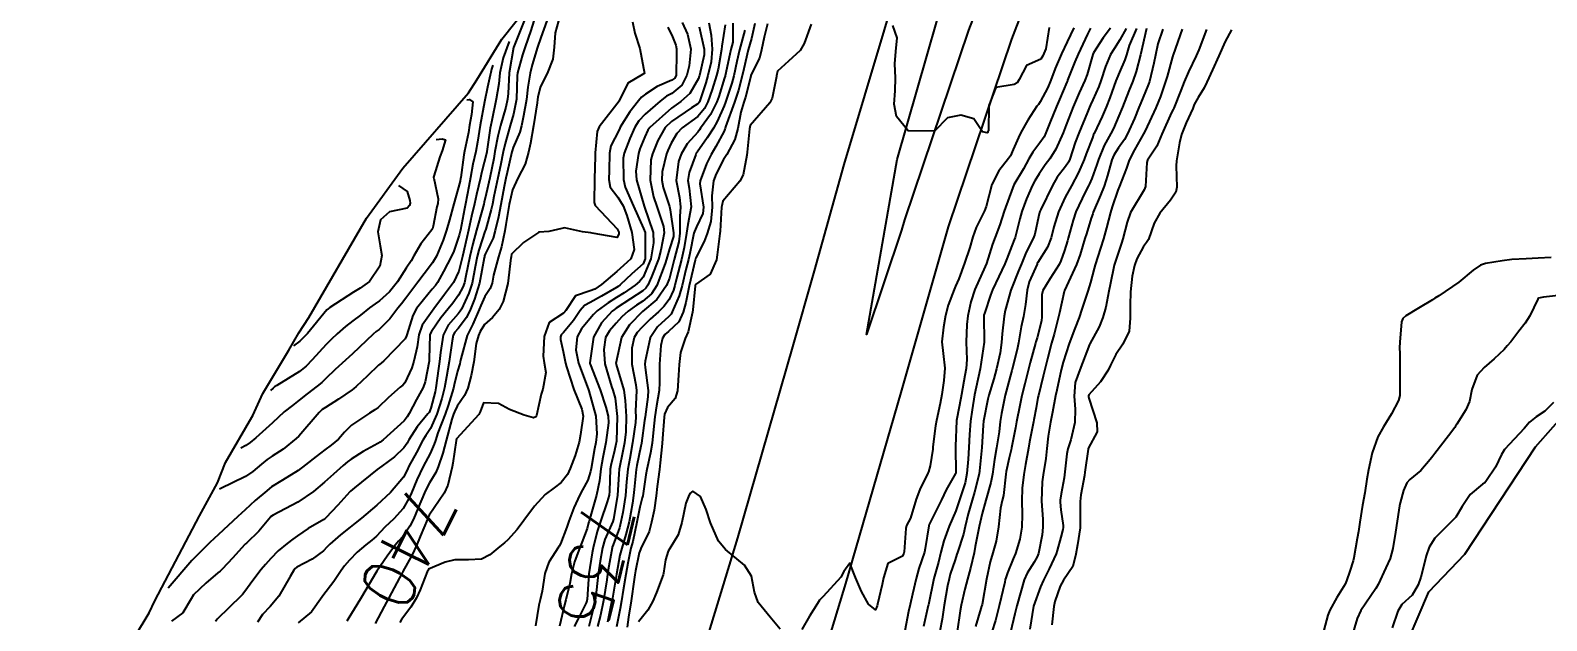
# Model space of a CAD drawing. Header units: metres. Extents: x 318500 to 325275, y 7408834 to 7428799.
# Drawn here: x 320829.1 to 320944.4, y 7415258.6 to 7415303.4 of the extents above; entities that cross this region are included whole.
import ezdxf
from ezdxf.enums import TextEntityAlignment as Align

# ---------------------------------------------------------------- set-up
doc = ezdxf.new("R2010")
doc.units = ezdxf.units.M
doc.header["$MEASUREMENT"] = 0
for name, color, linetype in [('Area', 45, 'Continuous'), ('Cotas', 45, 'Continuous'), ('Curvas de Nivel 1m', 11, 'Continuous'), ('Curvas de Nivel 5m', 15, 'Continuous'), ('Hidrografia', 140, 'Continuous'), ('Vias Primárias', 230, 'Continuous')]:
    doc.layers.add(name, color=color, linetype=linetype)
doc.styles.add('Style-STANDARD', font='STANDARD.shx')

msp = doc.modelspace()

# ---------------------------------------------------------------- linework, layer by layer
at = {"layer": 'Area'}
msp.add_lwpolyline([(320828.12, 7415240.77), (320830.18, 7415244.9), (320834.91, 7415253.75), (320836.21, 7415256.2), (320837.03, 7415257.3), (320838.14, 7415259.16), (320838.57, 7415260.07), (320841.97, 7415266.53), (320843.33, 7415269.03), (320843.94, 7415270.57), (320845.95, 7415274.03), (320846.03, 7415274.16), (320846.79, 7415275.83), (320848.77, 7415279.11), (320849.53, 7415280.44), (320850.27, 7415281.6), (320854.66, 7415289.16), (320857.41, 7415292.94), (320862.41, 7415298.68), (320863.05, 7415299.66), (320864.94, 7415302.75), (320869.59, 7415308.6)], dxfattribs=at)
at = {"layer": 'Curvas de Nivel 1m', "flags": 128}
for points, elevation in [([(320867.96, 7415306.04), (320867.16, 7415303.41), (320866.72, 7415302.18), (320866.52, 7415301.57), (320866.13, 7415300.19), (320866.1, 7415299.96), (320866.06, 7415298.19), (320865.84, 7415297.05), (320865.57, 7415296.19), (320865.19, 7415294.82), (320865.05, 7415294.2), (320864.84, 7415293.15), (320864.64, 7415292.21), (320864.34, 7415290.8), (320864.23, 7415290.21), (320864.14, 7415289.82), (320863.72, 7415288.32), (320863.7, 7415288.24), (320863.69, 7415288.22), (320863.2, 7415286.73), (320863.07, 7415286.23), (320862.92, 7415285.46), (320862.68, 7415284.22), (320862.43, 7415283.46), (320861.88, 7415282.24), (320861.79, 7415282.08), (320861.63, 7415281.88), (320860.86, 7415281.02), (320860.48, 7415280.26), (320860.29, 7415278.95), (320860.21, 7415278.26), (320860.12, 7415277.72), (320859.94, 7415276.26), (320859.88, 7415275.94), (320859.54, 7415274.71), (320859.42, 7415274.39), (320859.33, 7415274.27), (320858.51, 7415273.29), (320857.88, 7415272.29), (320857.75, 7415272.05), (320857.5, 7415271.68), (320856.78, 7415271.02), (320855.82, 7415270.31), (320855.48, 7415270.05), (320853.76, 7415268.65), (320853.45, 7415268.4), (320853.42, 7415268.38), (320853.4, 7415268.35), (320852.47, 7415267.33), (320851.58, 7415266.37), (320851.5, 7415266.3), (320851.43, 7415266.25), (320850.24, 7415265.57), (320849.41, 7415265), (320849.07, 7415264.74), (320848.64, 7415264.41), (320847.96, 7415263.86), (320847.38, 7415263.27), (320846.98, 7415262.83), (320846.65, 7415262.44), (320846.1, 7415261.7), (320845.34, 7415260.66), (320845.24, 7415260.55), (320845.13, 7415260.45), (320843.32, 7415258.67), (320843.19, 7415258.48)], 744), ([(320868.37, 7415304.16), (320867.92, 7415302.89), (320867.65, 7415302.16), (320867.25, 7415300.81), (320867.09, 7415300.17), (320866.93, 7415299.11), (320866.83, 7415298.18), (320866.58, 7415296.92), (320866.44, 7415296.18), (320866.32, 7415295.68), (320865.81, 7415294.52), (320865.72, 7415294.28), (320865.7, 7415294.19), (320865.35, 7415292.62), (320865.26, 7415292.2), (320865.13, 7415291.56), (320864.87, 7415290.2), (320864.68, 7415289.26), (320864.45, 7415288.21), (320864.28, 7415287.64), (320863.69, 7415286.42), (320863.64, 7415286.28), (320863.62, 7415286.22), (320863.61, 7415286.14), (320863.25, 7415284.22), (320862.88, 7415283), (320862.57, 7415282.23), (320862.26, 7415281.61), (320861.62, 7415280.77), (320861.37, 7415280.49), (320861.25, 7415280.25), (320861.17, 7415279.82), (320860.95, 7415278.25), (320860.74, 7415277.09), (320860.58, 7415276.25), (320860.38, 7415275.43), (320860.01, 7415274.26), (320859.52, 7415273.15), (320859.17, 7415272.62), (320858.95, 7415272.28), (320858.45, 7415271.33), (320857.89, 7415270.29), (320857.76, 7415270), (320857.47, 7415269.46), (320856.48, 7415268.3), (320855.44, 7415267.34), (320854.27, 7415266.34), (320853.81, 7415265.96), (320853.42, 7415265.67), (320852.68, 7415265.09), (320851.87, 7415264.37), (320851.64, 7415264.13), (320851.39, 7415263.87), (320850.53, 7415263.24), (320849.37, 7415262.61), (320849.25, 7415262.53), (320849.14, 7415262.4), (320848.87, 7415261.91), (320848.01, 7415260.42), (320847.33, 7415259.63), (320846.75, 7415259.01), (320846.37, 7415258.44)], 743), ([(320869.25, 7415304.15), (320869.01, 7415303.24), (320868.93, 7415302.15), (320868.82, 7415301.23), (320868.39, 7415300.15), (320868.22, 7415299.81), (320867.86, 7415299.08), (320867.68, 7415298.34), (320867.65, 7415298.16), (320867.62, 7415297.93), (320867.36, 7415296.17), (320867.13, 7415294.85), (320866.98, 7415294.17), (320866.71, 7415293.25), (320866.16, 7415292.18), (320865.76, 7415291.31), (320865.51, 7415290.19), (320865.24, 7415288.68), (320865.17, 7415288.2), (320864.92, 7415286.98), (320864.69, 7415286.21), (320864.3, 7415284.83), (320864.2, 7415284.2), (320864.06, 7415283.81), (320863.65, 7415283.19), (320863.34, 7415282.52), (320863.23, 7415282.22), (320862.74, 7415281.1), (320862.32, 7415280.23), (320861.82, 7415278.46), (320861.78, 7415278.24), (320861.75, 7415278.08), (320861.58, 7415277.52), (320861.32, 7415276.48), (320861.26, 7415276.24), (320860.87, 7415274.92), (320860.63, 7415274.25), (320860.08, 7415272.83), (320859.9, 7415272.26), (320859.81, 7415271.96), (320859.49, 7415271.27), (320859.14, 7415270.61), (320858.97, 7415270.28), (320858.48, 7415269.26), (320858.07, 7415268.28), (320857.88, 7415267.85), (320857.44, 7415267.07), (320856.75, 7415266.3), (320856.06, 7415265.67), (320855.41, 7415264.99), (320855.06, 7415264.67), (320854.61, 7415264.33), (320853.96, 7415263.77), (320853.38, 7415263.16), (320853, 7415262.72), (320852.73, 7415262.36), (320852.19, 7415261.53), (320851.35, 7415260.45), (320851.3, 7415260.37), (320850.49, 7415259.22), (320849.48, 7415258.4)], 742), ([(320874.87, 7415304.07), (320875.06, 7415303.21), (320875.44, 7415302.06), (320875.8, 7415300.14), (320875.63, 7415300.06), (320874.53, 7415299.41), (320873.87, 7415298.08), (320873.87, 7415298.06), (320873.85, 7415298.05), (320872.34, 7415296.1), (320872.19, 7415295.73), (320872.05, 7415294.11), (320872.04, 7415293.86), (320871.98, 7415292.11), (320871.97, 7415290.33), (320872.04, 7415290.11), (320873.72, 7415288.34), (320873.84, 7415288.08), (320873.84, 7415287.95), (320873.71, 7415287.67), (320871.81, 7415288.02), (320871.72, 7415288.04), (320871.07, 7415288.12), (320869.72, 7415288.41), (320869.5, 7415288.37), (320868.51, 7415288.15), (320867.79, 7415288.09), (320867.72, 7415288.06), (320866.6, 7415287.29), (320865.69, 7415286.41), (320865.66, 7415286.22), (320865.65, 7415286.19), (320865.64, 7415286.14), (320865.39, 7415284.19), (320865.04, 7415282.81), (320864.74, 7415282.2), (320864.24, 7415281.6), (320863.62, 7415281.06), (320863.3, 7415280.53), (320863.17, 7415280.22), (320863, 7415279.62), (320862.81, 7415278.22), (320862.62, 7415277.18), (320862.37, 7415276.23), (320862.12, 7415275.66), (320861.54, 7415274.86), (320861.34, 7415274.43), (320861.28, 7415274.24), (320861.15, 7415273.87), (320860.72, 7415272.25), (320860.47, 7415271.28), (320860.11, 7415270.26), (320859.92, 7415269.82), (320859.46, 7415269.04), (320859.19, 7415268.54), (320859.07, 7415268.27), (320858.59, 7415267.12), (320858.23, 7415266.28), (320857.96, 7415265.74), (320857.41, 7415264.94), (320857.1, 7415264.6), (320856.84, 7415264.3), (320856.24, 7415263.45), (320855.45, 7415262.32), (320855.37, 7415262.2), (320854.27, 7415260.34), (320853.92, 7415259.76), (320853.33, 7415258.77), (320853.17, 7415258.51)], 741), ([(320878.65, 7415304.02), (320879.05, 7415303.14), (320879.32, 7415302.01), (320879.17, 7415300.73), (320879.01, 7415300.01), (320878.63, 7415299.25), (320877.86, 7415298.64), (320877.47, 7415298.42), (320876.97, 7415298.04), (320875.84, 7415297.05), (320875.35, 7415296.55), (320875.06, 7415296.07), (320874.68, 7415295.21), (320874.24, 7415294.08), (320874.17, 7415293.7), (320874.19, 7415292.08), (320874.33, 7415291.5), (320874.95, 7415290.07), (320875.72, 7415288.36), (320875.83, 7415288.06), (320875.84, 7415287.93), (320875.84, 7415286.06), (320875.69, 7415285.67), (320874.83, 7415284.92), (320873.94, 7415284.08), (320873.79, 7415283.96), (320873.67, 7415283.88), (320872.53, 7415283.22), (320871.65, 7415282.74), (320871.24, 7415282.52), (320870.9, 7415282.12), (320870.38, 7415281.38), (320869.62, 7415280.47), (320869.45, 7415280.29), (320869.4, 7415280.13), (320869.41, 7415279.93), (320869.6, 7415279.02), (320869.79, 7415278.13), (320869.85, 7415277.86), (320870.43, 7415276.12), (320871.02, 7415274.63), (320871.13, 7415274.11), (320870.92, 7415272.71), (320870.83, 7415272.12), (320870.51, 7415271.11), (320870.15, 7415270.12), (320869.94, 7415269.66), (320869.46, 7415269.05), (320868.93, 7415268.66), (320868.25, 7415268.15), (320867.44, 7415267.25), (320866.62, 7415266.17), (320866.11, 7415265.49), (320865.41, 7415264.69), (320865.14, 7415264.46), (320864.79, 7415264.2), (320864.03, 7415263.57), (320863.39, 7415263.24), (320862.42, 7415263.19), (320861.38, 7415263.18), (320860.64, 7415262.99), (320859.37, 7415262.48), (320859.31, 7415262.33), (320859.28, 7415262.27), (320858.75, 7415260.89), (320858.45, 7415260.28), (320858.03, 7415259.59), (320857.33, 7415258.64), (320857.19, 7415258.42)], 739), ([(320880.67, 7415303.99), (320880.85, 7415303.06), (320880.92, 7415301.99), (320880.85, 7415301.04), (320880.6, 7415299.99), (320880.44, 7415299.43), (320879.96, 7415298), (320879.92, 7415297.93), (320879.85, 7415297.85), (320879.37, 7415297.53), (320877.83, 7415296.5), (320877.37, 7415296.04), (320876.8, 7415295.06), (320876.39, 7415294.05), (320876.27, 7415293.58), (320876.22, 7415292.05), (320876.48, 7415290.77), (320876.72, 7415290.05), (320877.24, 7415288.53), (320877.28, 7415288.04), (320877.03, 7415286.71), (320876.85, 7415286.04), (320876.32, 7415284.7), (320876.04, 7415284.05), (320875.9, 7415283.83), (320875.66, 7415283.63), (320874.72, 7415283.01), (320873.64, 7415282.31), (320873.51, 7415282.22), (320873.34, 7415282.08), (320872.52, 7415281.2), (320871.9, 7415280.11), (320871.63, 7415278.15), (320871.64, 7415278.11), (320871.66, 7415278.04), (320872.41, 7415276.1), (320872.85, 7415274.78), (320873.02, 7415274.09), (320873.04, 7415273.6), (320872.84, 7415272.09), (320872.62, 7415270.97), (320872.48, 7415270.09), (320872.37, 7415269.19), (320872.13, 7415268.1), (320871.64, 7415266.32), (320871.57, 7415266.11), (320871.54, 7415266), (320871.42, 7415265.57), (320871.02, 7415264.5), (320870.87, 7415264.12), (320870.48, 7415263.02), (320870.25, 7415262.12), (320870.12, 7415261.37), (320869.82, 7415260.13), (320869.72, 7415259.75), (320869.33, 7415258.13)], 737), ([(320879.93, 7415303.69), (320880.33, 7415302), (320880.32, 7415301.58), (320879.96, 7415300), (320879.94, 7415299.94), (320879.88, 7415299.77), (320879.23, 7415298.64), (320878.55, 7415298.02), (320877.84, 7415297.51), (320876.2, 7415296.05), (320876.04, 7415295.84), (320875.82, 7415295.33), (320875.44, 7415294.43), (320875.32, 7415294.06), (320875.13, 7415292.72), (320875.18, 7415292.07), (320875.75, 7415290.06), (320876.44, 7415288.05), (320876.48, 7415287.28), (320876.26, 7415286.05), (320875.68, 7415284.66), (320875.41, 7415284.33), (320875.08, 7415284.07), (320874.25, 7415283.48), (320873.66, 7415283.11), (320873.03, 7415282.71), (320872.19, 7415282.1), (320871.91, 7415281.83), (320871.63, 7415281.51), (320871, 7415280.74), (320870.66, 7415280.12), (320870.57, 7415279.15), (320870.78, 7415278.12), (320871.5, 7415276.17), (320871.53, 7415276.11), (320871.56, 7415276.03), (320872.1, 7415274.1), (320872.17, 7415272.76), (320872.09, 7415272.1), (320872, 7415271.61), (320871.73, 7415270.11), (320871.69, 7415269.9), (320871.47, 7415269.24), (320871.08, 7415268.49), (320870.88, 7415268.12), (320870.43, 7415267.13), (320870.05, 7415266.12), (320869.89, 7415265.66), (320869.4, 7415264.4), (320869.31, 7415264.22), (320869.24, 7415264.13), (320868.52, 7415263), (320868.21, 7415262.15), (320868.01, 7415260.8), (320867.85, 7415260.15), (320867.76, 7415259.74), (320867.5, 7415258.16)], 738), ([(320881.93, 7415303.84), (320881.67, 7415302.23), (320881.64, 7415301.98), (320881.38, 7415300.49), (320881.26, 7415299.99), (320880.93, 7415298.92), (320880.61, 7415297.99), (320880.36, 7415297.48), (320879.84, 7415296.89), (320878.66, 7415296.02), (320878.25, 7415295.6), (320877.81, 7415294.84), (320877.55, 7415294.29), (320877.46, 7415294.04), (320877.14, 7415292.68), (320877.1, 7415292.04), (320877.21, 7415291.49), (320877.69, 7415290.03), (320877.75, 7415289.79), (320878, 7415288.03), (320877.98, 7415287.76), (320877.7, 7415286.81), (320877.52, 7415286.2), (320877.47, 7415286.03), (320877.36, 7415285.71), (320876.73, 7415284.04), (320876.31, 7415283.4), (320875.65, 7415282.85), (320875.18, 7415282.53), (320874.54, 7415282.07), (320874.07, 7415281.64), (320873.63, 7415281.16), (320873.12, 7415280.59), (320872.83, 7415280.09), (320872.69, 7415279.18), (320872.78, 7415278.09), (320873.29, 7415276.36), (320873.39, 7415276.08), (320873.55, 7415275.46), (320873.71, 7415274.08), (320873.65, 7415272.21), (320873.63, 7415272.08), (320873.61, 7415271.98), (320873.5, 7415271.49), (320873.23, 7415270.34), (320873.19, 7415270.08), (320873.14, 7415268.4), (320873.09, 7415268.09), (320872.95, 7415267.59), (320872.44, 7415266.09), (320872.18, 7415265.34), (320871.88, 7415264.1), (320871.8, 7415263.7), (320871.56, 7415262.11), (320871.42, 7415260.17), (320871.41, 7415260.11), (320871.4, 7415260.06), (320871.35, 7415259.91), (320870.74, 7415258.7), (320870.45, 7415258.12)], 736), ([(320883.41, 7415303.44), (320883.02, 7415301.96), (320882.8, 7415301.06), (320882.57, 7415299.97), (320882.42, 7415299.42), (320881.95, 7415297.98), (320881.85, 7415297.7), (320881.32, 7415296.5), (320881.04, 7415295.99), (320880.56, 7415295.25), (320879.8, 7415294.18), (320879.72, 7415294.08), (320879.68, 7415294), (320879.17, 7415292.62), (320879.08, 7415292.01), (320879.19, 7415291.43), (320879.34, 7415290.01), (320879.07, 7415288.67), (320878.97, 7415288.01), (320878.81, 7415286.91), (320878.59, 7415286.02), (320878.21, 7415284.56), (320878.1, 7415284.02), (320878, 7415283.69), (320877.65, 7415282.98), (320877.25, 7415282.43), (320876.85, 7415282.04), (320876.21, 7415281.47), (320875.62, 7415280.86), (320875.23, 7415280.45), (320874.99, 7415280.07), (320874.82, 7415279.28), (320874.83, 7415278.06), (320875.13, 7415276.49), (320875.18, 7415276.06), (320875.11, 7415274.48), (320875.12, 7415274.06), (320875.1, 7415273.63), (320874.88, 7415272.06), (320874.67, 7415270.89), (320874.52, 7415270.06), (320874.42, 7415269.11), (320874.34, 7415268.07), (320874.14, 7415266.77), (320874, 7415266.07), (320873.89, 7415265.61), (320873.4, 7415264.32), (320873.33, 7415264.15), (320873.32, 7415264.08), (320873.03, 7415262.43), (320872.98, 7415262.09), (320872.93, 7415261.65), (320872.67, 7415260.09), (320872.45, 7415258.98), (320872.21, 7415258.1)], 734), ([(320884.18, 7415303.95), (320883.92, 7415302.8), (320883.66, 7415301.95), (320883.33, 7415300.51), (320883.21, 7415299.96), (320882.94, 7415298.89), (320882.63, 7415297.97), (320881.94, 7415296.09), (320881.92, 7415295.98), (320881.9, 7415295.91), (320881.83, 7415295.76), (320881.2, 7415294.59), (320880.85, 7415293.99), (320880.49, 7415293.29), (320880.01, 7415292), (320880, 7415291.77), (320880.28, 7415289.99), (320880.23, 7415289.5), (320879.73, 7415288.49), (320879.58, 7415288.15), (320879.54, 7415288), (320879.23, 7415286.47), (320879.12, 7415286.01), (320878.92, 7415285.25), (320878.64, 7415284.02), (320878.43, 7415283.24), (320877.9, 7415282.03), (320877.81, 7415281.86), (320877.63, 7415281.68), (320876.78, 7415280.88), (320876.22, 7415280.05), (320875.83, 7415278.28), (320875.81, 7415278.05), (320875.83, 7415277.8), (320876.06, 7415276.04), (320876.04, 7415275.56), (320875.84, 7415274.05), (320875.8, 7415273.77), (320875.56, 7415272.05), (320875.55, 7415272.01), (320875.51, 7415271.82), (320875.2, 7415270.34), (320875.15, 7415270.05), (320875, 7415268.52), (320874.95, 7415268.06), (320874.87, 7415267.48), (320874.61, 7415266.06), (320874.38, 7415265.1), (320874.06, 7415264.07), (320873.92, 7415263.54), (320873.67, 7415262.08), (320873.35, 7415260.27), (320873.31, 7415260.08), (320872.98, 7415258.43)], 733), ([(320885.13, 7415303.93), (320884.89, 7415302.91), (320884.69, 7415301.94), (320884.53, 7415301.31), (320883.88, 7415300.03), (320883.86, 7415299.97), (320883.86, 7415299.95), (320883.46, 7415298.35), (320883.33, 7415297.96), (320883.1, 7415297.22), (320882.87, 7415295.96), (320882.65, 7415295.13), (320882.04, 7415293.98), (320881.94, 7415293.83), (320881.79, 7415293.6), (320881.23, 7415292.53), (320881.04, 7415291.99), (320880.9, 7415290.85), (320880.93, 7415289.99), (320880.83, 7415288.89), (320880.55, 7415287.99), (320880.32, 7415287.38), (320879.69, 7415286.13), (320879.66, 7415286.03), (320879.65, 7415286), (320879.64, 7415285.95), (320879.18, 7415284.01), (320878.92, 7415282.75), (320878.73, 7415282.01), (320878.39, 7415281.26), (320877.62, 7415280.54), (320877.34, 7415280.31), (320877.15, 7415280.04), (320877.02, 7415279.46), (320876.93, 7415278.04), (320876.94, 7415276.67), (320876.91, 7415276.04), (320876.7, 7415274.88), (320876.57, 7415274.04), (320876.47, 7415273.09), (320876.36, 7415272.04), (320876.24, 7415271.3), (320875.96, 7415270.05), (320875.88, 7415269.64), (320875.65, 7415268.05), (320875.61, 7415267.88), (320875.44, 7415267.18), (320875.21, 7415266.05), (320874.89, 7415264.57), (320874.76, 7415264.06), (320874.51, 7415262.93), (320874.36, 7415262.07), (320874.16, 7415260.87), (320874.04, 7415260.07), (320873.94, 7415259.47), (320873.65, 7415258.08)], 732), ([(320888.45, 7415303.89), (320887.92, 7415302.43), (320887.62, 7415301.9), (320886.73, 7415301.08), (320885.89, 7415300.33), (320885.82, 7415299.98), (320885.81, 7415299.92), (320885.5, 7415298.28), (320885.32, 7415297.93), (320883.83, 7415296.2), (320883.78, 7415295.95), (320883.6, 7415294.16), (320883.57, 7415293.95), (320883.29, 7415292.44), (320883.03, 7415291.96), (320881.75, 7415290.45), (320881.66, 7415290.08), (320881.65, 7415289.98), (320881.53, 7415288.17), (320881.51, 7415287.98), (320881.32, 7415286.36), (320881.26, 7415285.98), (320880.78, 7415284.89), (320879.67, 7415284.12), (320879.63, 7415284), (320879.46, 7415282.19), (320879.44, 7415282), (320879.11, 7415280.52), (320878.89, 7415280.01), (320878.53, 7415278.95), (320878.43, 7415278.02), (320878.37, 7415277.22), (320878.3, 7415276.02), (320878.12, 7415275.45), (320877.54, 7415274.76), (320877.32, 7415274.25), (320877.28, 7415274.03), (320877.16, 7415272.39), (320877.13, 7415272.03), (320876.98, 7415270.54), (320876.92, 7415270.04), (320876.74, 7415268.75), (320876.67, 7415268.04), (320876.51, 7415266.96), (320876.33, 7415266.04), (320876.13, 7415265.34), (320875.52, 7415264.05), (320875.48, 7415263.97), (320875.39, 7415263.71), (320875.1, 7415262.33), (320875.05, 7415262.05), (320874.99, 7415261.68), (320874.77, 7415260.06), (320874.58, 7415258.81), (320874.47, 7415258.06)], 731), ([(320906.54, 7415303.65), (320906.28, 7415302.02), (320906.14, 7415301.66), (320906.07, 7415301.49), (320905.9, 7415301.23), (320904.81, 7415300.75), (320904.26, 7415299.68), (320904.11, 7415299.45), (320903.87, 7415299.32), (320902.49, 7415299.08), (320901.96, 7415297.71), (320901.92, 7415295.8), (320901.88, 7415295.71), (320901.87, 7415295.67), (320901.83, 7415295.63), (320901.47, 7415295.72), (320900.81, 7415296.7), (320899.84, 7415296.98), (320898.81, 7415296.78), (320897.83, 7415295.76), (320895.83, 7415295.79), (320894.93, 7415296.89), (320894.77, 7415297.81), (320894.84, 7415298.83), (320894.86, 7415299.81), (320894.81, 7415300.89), (320894.89, 7415301.81), (320894.99, 7415302.87), (320894.67, 7415303.81)], 731), ([(320909.68, 7415303.6), (320909.45, 7415303.13), (320908.74, 7415301.62), (320908.49, 7415301.03), (320907.94, 7415299.63), (320907.93, 7415299.58), (320907.88, 7415299.48), (320907.32, 7415298.18), (320907.09, 7415297.64), (320906.59, 7415296.4), (320906.3, 7415295.65), (320906.15, 7415295.33), (320905.82, 7415294.88), (320905.29, 7415294.18), (320905, 7415293.67), (320904.58, 7415292.89), (320903.86, 7415291.68), (320903.83, 7415291.62), (320903.77, 7415291.47), (320903.12, 7415289.69), (320902.78, 7415288.65), (320902.43, 7415287.7), (320902.24, 7415287.18), (320901.78, 7415285.71), (320901.69, 7415285.48), (320900.9, 7415283.72), (320900.58, 7415282.8), (320900.37, 7415281.73), (320900.29, 7415281.07), (320900.23, 7415279.73), (320900.28, 7415278.41), (320900.23, 7415277.73), (320900.12, 7415277.19), (320899.87, 7415275.74), (320899.82, 7415275.47), (320899.53, 7415273.9), (320899.51, 7415273.77), (320899.5, 7415273.74), (320899.43, 7415271.82), (320899.43, 7415271.74), (320899.44, 7415269.78), (320899.43, 7415269.74), (320898.71, 7415268.5), (320898.37, 7415267.75), (320897.43, 7415265.87), (320897.39, 7415265.76), (320897.13, 7415264.04), (320897.06, 7415263.77), (320896.64, 7415262.51), (320896.43, 7415261.77), (320896.16, 7415260.58), (320895.97, 7415259.78), (320895.86, 7415259.26), (320895.57, 7415257.79)], 729), ([(320911.2, 7415303.59), (320910.64, 7415302.87), (320909.91, 7415301.71), (320909.86, 7415301.6), (320909.42, 7415300.08), (320909.24, 7415299.61), (320908.81, 7415298.67), (320908.37, 7415297.62), (320907.84, 7415296.24), (320907.6, 7415295.63), (320907.05, 7415294.4), (320906.58, 7415293.65), (320906.24, 7415293.2), (320905.78, 7415292.52), (320905.45, 7415291.99), (320905.28, 7415291.66), (320904.82, 7415290.61), (320904.47, 7415289.67), (320904.31, 7415289.11), (320903.95, 7415287.68), (320903.89, 7415287.5), (320903.71, 7415287.05), (320903.32, 7415286.06), (320903.17, 7415285.69), (320902.71, 7415284.72), (320902.23, 7415283.7), (320902.08, 7415283.29), (320901.64, 7415281.97), (320901.58, 7415281.77), (320901.57, 7415281.71), (320901.6, 7415279.72), (320901.31, 7415277.71), (320900.99, 7415276.3), (320900.87, 7415275.72), (320900.68, 7415274.59), (320900.56, 7415273.72), (320900.49, 7415272.7), (320900.44, 7415271.73), (320900.38, 7415270.84), (320900.29, 7415269.73), (320900.16, 7415269.04), (320899.73, 7415267.74), (320899.44, 7415266.91), (320898.94, 7415265.74), (320898.53, 7415264.63), (320898.32, 7415263.75), (320898.13, 7415263.01), (320897.78, 7415261.75), (320897.36, 7415259.77), (320897.35, 7415259.7), (320896.98, 7415258.11)], 728), ([(320912.39, 7415303.57), (320911.92, 7415302.72), (320911.48, 7415302.02), (320911.21, 7415301.59), (320910.81, 7415300.68), (320910.47, 7415299.59), (320910.31, 7415299.16), (320909.86, 7415298.14), (320909.69, 7415297.77), (320909.61, 7415297.6), (320909.46, 7415297.22), (320908.8, 7415295.62), (320908.53, 7415294.91), (320908.1, 7415293.63), (320908, 7415293.42), (320907.79, 7415293.09), (320907.16, 7415292.26), (320906.79, 7415291.64), (320905.9, 7415289.81), (320905.84, 7415289.66), (320905.81, 7415289.59), (320905.74, 7415289.26), (320905.45, 7415287.93), (320905.36, 7415287.66), (320904.8, 7415286.57), (320904.43, 7415285.67), (320904.22, 7415285.14), (320903.67, 7415283.81), (320903.63, 7415283.68), (320903.21, 7415282.12), (320903.11, 7415281.69), (320902.96, 7415280.35), (320902.92, 7415279.69), (320902.83, 7415278.92), (320902.55, 7415277.7), (320902.34, 7415276.94), (320901.96, 7415275.7), (320901.88, 7415275.38), (320901.56, 7415273.71), (320901.53, 7415273.42), (320901.42, 7415271.71), (320901.24, 7415269.95), (320901.21, 7415269.71), (320900.87, 7415268.31), (320900.69, 7415267.72), (320900.39, 7415266.67), (320900.17, 7415265.72), (320900.02, 7415265.12), (320899.57, 7415263.73), (320899.53, 7415263.6), (320899.39, 7415263.18), (320899.03, 7415262.08), (320898.93, 7415261.74), (320898.82, 7415261.19), (320898.57, 7415259.74), (320898.41, 7415258.67), (320898.22, 7415257.75)], 727), ([(320913.17, 7415303.56), (320912.62, 7415302.27), (320912.41, 7415301.57), (320912.3, 7415301.18), (320911.89, 7415300.24), (320911.68, 7415299.78), (320911.61, 7415299.58), (320911.16, 7415298.29), (320910.87, 7415297.59), (320910.56, 7415296.88), (320909.96, 7415295.6), (320909.92, 7415295.51), (320909.83, 7415295.27), (320909.36, 7415294.05), (320909.2, 7415293.61), (320908.77, 7415292.63), (320908.23, 7415291.62), (320907.76, 7415290.76), (320907.26, 7415289.64), (320906.89, 7415288.48), (320906.69, 7415287.65), (320906.41, 7415286.94), (320905.69, 7415285.79), (320905.64, 7415285.71), (320905.62, 7415285.66), (320905.03, 7415284.31), (320904.86, 7415283.67), (320904.75, 7415282.58), (320904.59, 7415281.67), (320904.41, 7415280.89), (320904.22, 7415279.67), (320904.12, 7415279.16), (320903.74, 7415277.68), (320903.71, 7415277.56), (320903.58, 7415277.11), (320903.27, 7415275.98), (320903.19, 7415275.69), (320902.92, 7415274.31), (320902.83, 7415273.69), (320902.73, 7415272.9), (320902.54, 7415271.69), (320902.38, 7415270.81), (320902.23, 7415269.7), (320902.11, 7415269.06), (320901.72, 7415267.71), (320901.44, 7415266.71), (320901.22, 7415265.71), (320900.93, 7415264.19), (320900.83, 7415263.72), (320900.56, 7415262.54), (320900.34, 7415261.72), (320900.14, 7415260.94), (320899.85, 7415259.72), (320899.77, 7415259.3), (320899.54, 7415257.73)], 726), ([(320915.17, 7415303.53), (320914.79, 7415302.41), (320914.63, 7415301.54), (320914.5, 7415300.94), (320914.16, 7415299.55), (320914.09, 7415299.33), (320913.87, 7415298.79), (320913.5, 7415297.91), (320913.36, 7415297.56), (320913.02, 7415296.74), (320912.49, 7415295.57), (320912.26, 7415295.14), (320911.81, 7415294.51), (320911.45, 7415293.94), (320911.31, 7415293.58), (320910.97, 7415292.4), (320910.71, 7415291.59), (320910.45, 7415290.9), (320909.89, 7415289.6), (320909.85, 7415289.49), (320909.74, 7415289.14), (320909.37, 7415287.96), (320909.26, 7415287.61), (320908.91, 7415286.4), (320908.62, 7415285.62), (320907.7, 7415283.66), (320907.69, 7415283.63), (320907.67, 7415283.57), (320907.32, 7415281.96), (320907.25, 7415281.64), (320906.92, 7415280.34), (320906.73, 7415279.64), (320906.41, 7415278.46), (320906.21, 7415277.65), (320906.09, 7415277.15), (320905.72, 7415275.66), (320905.69, 7415275.52), (320905.55, 7415274.73), (320905.38, 7415273.81), (320905.35, 7415273.66), (320905.04, 7415272.14), (320904.96, 7415271.67), (320904.74, 7415270.42), (320904.62, 7415269.67), (320904.5, 7415268.63), (320904.46, 7415267.67), (320904.49, 7415266.62), (320904.47, 7415265.67), (320904.32, 7415264.76), (320903.98, 7415263.67), (320903.81, 7415263.26), (320903.38, 7415262.18), (320903.24, 7415261.81), (320903.21, 7415261.68), (320903.17, 7415261.48), (320902.74, 7415259.69), (320902.46, 7415258.56), (320902.19, 7415257.7)], 724), ([(320916.65, 7415303.51), (320915.96, 7415301.57), (320915.94, 7415301.52), (320915.94, 7415301.49), (320915.91, 7415301.42), (320915.5, 7415299.91), (320915.39, 7415299.53), (320915.01, 7415298.39), (320914.66, 7415297.54), (320913.83, 7415295.8), (320913.71, 7415295.55), (320913.03, 7415294.34), (320912.63, 7415293.57), (320912.41, 7415292.95), (320911.89, 7415291.58), (320911.77, 7415291.28), (320911.33, 7415290.01), (320911.2, 7415289.59), (320910.9, 7415288.42), (320910.66, 7415287.59), (320910.43, 7415286.87), (320910.03, 7415285.6), (320909.95, 7415285.33), (320909.68, 7415284.26), (320909.48, 7415283.6), (320909.02, 7415282.23), (320908.81, 7415281.61), (320908.49, 7415280.76), (320908.06, 7415279.62), (320907.6, 7415278.21), (320907.45, 7415277.63), (320907.12, 7415276.08), (320907.03, 7415275.64), (320906.79, 7415274.4), (320906.64, 7415273.64), (320906.47, 7415272.59), (320906.37, 7415271.65), (320906.28, 7415270.87), (320906.08, 7415269.65), (320906, 7415269.12), (320905.96, 7415267.65), (320906.05, 7415266.27), (320906.07, 7415265.65), (320906, 7415265.07), (320905.73, 7415263.65), (320905.64, 7415263.41), (320905.39, 7415263), (320904.87, 7415262.17), (320904.65, 7415261.66), (320904.36, 7415260.66), (320904.08, 7415259.67), (320903.93, 7415259.08), (320903.6, 7415257.68)], 723), ([(320918.49, 7415303.49), (320917.91, 7415301.95), (320917.72, 7415301.5), (320917.13, 7415300.27), (320916.8, 7415299.51), (320916.54, 7415298.85), (320916.02, 7415297.52), (320915.97, 7415297.4), (320915.85, 7415297.18), (320915.11, 7415295.53), (320914.72, 7415294.63), (320914.02, 7415293.55), (320913.96, 7415293.39), (320913.87, 7415291.55), (320913.77, 7415291.31), (320912.73, 7415289.57), (320912.47, 7415288.84), (320912.14, 7415287.57), (320912.04, 7415287.25), (320911.7, 7415286.27), (320911.53, 7415285.74), (320911.49, 7415285.58), (320911.17, 7415284.09), (320911.08, 7415283.59), (320910.85, 7415282.39), (320910.62, 7415281.59), (320910.33, 7415280.9), (320909.64, 7415279.6), (320909.61, 7415279.54), (320908.86, 7415277.61), (320908.53, 7415276.66), (320908.44, 7415275.62), (320908.53, 7415274.63), (320908.48, 7415273.62), (320908.19, 7415272.29), (320907.97, 7415271.62), (320907.88, 7415271.24), (320907.71, 7415269.63), (320907.68, 7415269.42), (320907.46, 7415268.19), (320907.37, 7415267.71), (320907.37, 7415267.63), (320907.37, 7415267.55), (320907.44, 7415266.99), (320907.6, 7415265.79), (320907.6, 7415265.63), (320907.58, 7415265.48), (320907.42, 7415264.89), (320907.15, 7415263.88), (320907.07, 7415263.63), (320906.53, 7415262.5), (320906.1, 7415261.64), (320905.89, 7415261.12), (320905.35, 7415259.65), (320905.06, 7415257.91)], 722), ([(320920.39, 7415303.46), (320919.92, 7415302.57), (320919.43, 7415301.48), (320918.95, 7415300.43), (320918.52, 7415299.49), (320918.31, 7415299.06), (320917.86, 7415298.33), (320917.57, 7415297.78), (320917.46, 7415297.5), (320916.96, 7415296.39), (320916.59, 7415295.51), (320916.44, 7415294.89), (320916.22, 7415293.52), (320916.19, 7415293.12), (320916.24, 7415291.52), (320916.16, 7415291.12), (320915.76, 7415290.51), (320914.95, 7415289.53), (320914.52, 7415288.76), (320914.09, 7415287.54), (320913.95, 7415287.31), (320913.71, 7415287.01), (320913.2, 7415286.06), (320913.03, 7415285.56), (320912.85, 7415284.73), (320912.72, 7415283.56), (320912.69, 7415282.53), (320912.7, 7415281.56), (320912.63, 7415280.56), (320912.14, 7415279.57), (320911.6, 7415278.78), (320911.21, 7415277.97), (320911.02, 7415277.59), (320910.45, 7415276.72), (320909.56, 7415275.71), (320909.52, 7415275.64), (320909.52, 7415275.6), (320909.56, 7415275.47), (320910.17, 7415273.59), (320910.2, 7415272.92), (320909.51, 7415271.63), (320909.5, 7415271.6), (320909.25, 7415269.84), (320909.22, 7415269.6), (320908.94, 7415268.12), (320908.89, 7415267.61), (320908.9, 7415267.07), (320908.9, 7415265.61), (320908.7, 7415264.32), (320908.58, 7415263.61), (320908.33, 7415262.67), (320907.63, 7415261.63), (320907.37, 7415261.17), (320906.98, 7415260.01), (320906.9, 7415259.63), (320906.74, 7415258.23)], 721), ([(320865.51, 7415302.59), (320865.05, 7415301.35), (320864.8, 7415300.21), (320864.71, 7415299.36), (320864.52, 7415298.21), (320864.19, 7415296.57), (320864.1, 7415296.22), (320864.05, 7415295.99), (320863.81, 7415294.22), (320863.8, 7415294.16), (320863.41, 7415292.59), (320863.32, 7415292.22), (320863.03, 7415290.96), (320862.86, 7415290.23), (320862.65, 7415289.31), (320862.41, 7415288.23), (320862.28, 7415287.67), (320861.96, 7415286.24), (320861.68, 7415285.12), (320861.26, 7415284.25), (320860.58, 7415283.34), (320859.79, 7415282.27), (320859.73, 7415282.18), (320859.64, 7415282.07), (320858.88, 7415281.01), (320858.64, 7415280.28), (320858.51, 7415279.37), (320858.27, 7415278.28), (320858.1, 7415277.77), (320857.57, 7415276.64), (320857.41, 7415276.45), (320857.22, 7415276.3), (320856.33, 7415275.53), (320855.54, 7415274.77), (320855.29, 7415274.57), (320854.88, 7415274.33), (320853.52, 7415273.42), (320852.99, 7415272.88), (320852.52, 7415272.36), (320851.98, 7415271.89), (320851.5, 7415271.53), (320850.83, 7415271.03), (320850.02, 7415270.39), (320849.47, 7415269.98), (320848.28, 7415269.24), (320847.45, 7415268.73), (320847.29, 7415268.6), (320847.08, 7415268.43), (320846.19, 7415267.69), (320845.43, 7415266.97), (320845.16, 7415266.72), (320844.88, 7415266.46), (320843.41, 7415265.11), (320842.75, 7415264.49), (320842.07, 7415263.82), (320841.38, 7415263.12), (320839.6, 7415261.03)], 746), ([(320864.27, 7415300.78), (320864.16, 7415300.49), (320864.1, 7415300.22), (320864.07, 7415300.02), (320863.86, 7415299.11), (320863.62, 7415297.99), (320863.31, 7415296.23), (320863.1, 7415294.94), (320862.96, 7415294.23), (320862.75, 7415293.26), (320862.56, 7415292.23), (320862.43, 7415291.57), (320862.18, 7415290.24), (320862.11, 7415289.87), (320861.81, 7415288.24), (320861.79, 7415288.17), (320861.71, 7415287.85), (320861.29, 7415286.65), (320861.12, 7415286.25), (320860.51, 7415285.09), (320860.05, 7415284.26), (320859.9, 7415284.04), (320859.66, 7415283.75), (320858.99, 7415282.94), (320858.47, 7415282.28), (320858.17, 7415281.74), (320857.72, 7415280.29), (320857.7, 7415280.2), (320857.61, 7415279.99), (320855.97, 7415278.31), (320855.77, 7415278.14), (320855.58, 7415277.97), (320854.74, 7415277.17), (320853.88, 7415276.35), (320853.7, 7415276.2), (320853.56, 7415276.09), (320852.52, 7415275.39), (320851.54, 7415274.77), (320851.3, 7415274.6), (320851.07, 7415274.38), (320849.51, 7415272.59), (320849.32, 7415272.4), (320848.32, 7415271.6), (320847.49, 7415271.07), (320847.11, 7415270.81), (320846.67, 7415270.44), (320846.02, 7415269.89), (320845.47, 7415269.51), (320843.54, 7415268.57), (320843.48, 7415268.54)], 747), ([(320862.28, 7415298.14), (320862.48, 7415298.17), (320862.73, 7415297.99), (320862.64, 7415297.03), (320862.49, 7415296.23), (320862.4, 7415295.66), (320862.12, 7415294.24), (320862.07, 7415293.96), (320861.82, 7415292.24), (320861.81, 7415292.2), (320861.77, 7415291.97), (320861.3, 7415290.25), (320860.96, 7415289.03), (320860.75, 7415288.25), (320860.49, 7415287.47), (320859.98, 7415286.27), (320859.68, 7415285.76), (320859.04, 7415284.91), (320858.57, 7415284.28), (320858.18, 7415283.77), (320857.65, 7415283.06), (320857.31, 7415282.63), (320857.04, 7415282.3), (320856.44, 7415281.49), (320855.62, 7415280.7), (320855.4, 7415280.53), (320855.17, 7415280.33), (320853.59, 7415278.83), (320853.34, 7415278.6), (320853.07, 7415278.36), (320852.29, 7415277.65), (320851.57, 7415276.96), (320851.27, 7415276.67), (320850.92, 7415276.38), (320850.15, 7415275.79), (320849.54, 7415275.31), (320849.03, 7415274.92), (320848.41, 7415274.42), (320847.52, 7415273.59), (320846.25, 7415272.44), (320845.83, 7415272.11), (320845.49, 7415271.87), (320845.1, 7415271.67)], 748), ([(320859.95, 7415295.13), (320860.42, 7415295.17), (320860.67, 7415295.11), (320860.41, 7415294.26), (320860.24, 7415293.82), (320859.77, 7415292.34), (320859.75, 7415292.27), (320859.75, 7415292.25), (320859.77, 7415292.19), (320860.11, 7415290.62), (320860.07, 7415290.27), (320860, 7415290.01), (320859.72, 7415288.54), (320859.67, 7415288.33), (320859.63, 7415288.27), (320858.78, 7415287.2), (320858.27, 7415286.28), (320858.05, 7415285.92), (320857.68, 7415285.35), (320857.01, 7415284.3), (320856.41, 7415283.55), (320855.65, 7415282.86), (320855.33, 7415282.64), (320854.9, 7415282.33), (320854.2, 7415281.77), (320853.62, 7415281.34), (320853.06, 7415280.91), (320852.44, 7415280.36), (320852.01, 7415279.96), (320851.6, 7415279.56), (320850.54, 7415278.39), (320850.08, 7415277.9), (320849.58, 7415277.5), (320847.84, 7415276.43), (320847.67, 7415276.32), (320847.56, 7415276.23), (320847.36, 7415276.05)], 749), ([(320945.67, 7415283.32), (320944.1, 7415283.14), (320943.74, 7415283.08), (320943.67, 7415282.99), (320943.08, 7415281.73), (320942.71, 7415281.16), (320942.24, 7415280.56), (320941.62, 7415279.75), (320941.36, 7415279.44), (320941.12, 7415279.18), (320940.35, 7415278.45), (320939.6, 7415277.81), (320939.08, 7415277.21), (320938.67, 7415276.12), (320938.48, 7415275.22), (320938.2, 7415274.57), (320937.53, 7415273.5), (320937.43, 7415273.33), (320937.36, 7415273.23), (320936.89, 7415272.6), (320935.85, 7415271.25), (320935.7, 7415271.07), (320935.5, 7415270.81), (320934.79, 7415269.97), (320933.95, 7415269.28), (320933.72, 7415269.04), (320933.47, 7415268.45), (320933.22, 7415267.52), (320933.17, 7415267.28), (320933.12, 7415266.96), (320932.85, 7415265.29), (320932.65, 7415264.05), (320932.45, 7415263.29), (320932.13, 7415262.56), (320931.55, 7415261.31), (320931.37, 7415261.01), (320930.22, 7415259.33), (320929.94, 7415258.73), (320929.54, 7415257.34)], 719), ([(320944.86, 7415275.13), (320944.22, 7415274.47), (320943.54, 7415274.06), (320943.05, 7415273.64), (320942.64, 7415273.16), (320941.52, 7415271.98), (320941.14, 7415271.56), (320940.93, 7415271.19), (320940.46, 7415270.23), (320939.79, 7415269.2), (320939.64, 7415269.04), (320939.48, 7415268.92), (320938.53, 7415268.15), (320937.94, 7415267.22), (320937.44, 7415266.41), (320936.27, 7415265.25), (320935.85, 7415264.82), (320935.41, 7415264.15), (320935.19, 7415263.48), (320935.14, 7415263.26), (320934.79, 7415261.85), (320934.58, 7415261.27), (320934.14, 7415260.49), (320933.35, 7415259.78), (320933.04, 7415259.28), (320932.62, 7415258)], 718)]:
    msp.add_lwpolyline(points, dxfattribs=dict(at, elevation=elevation))
at = {"layer": 'Curvas de Nivel 5m', "flags": 128}
for points, elevation in [([(320866.75, 7415304.4), (320865.84, 7415302.12), (320865.5, 7415300.2), (320865.42, 7415298.63), (320865.38, 7415298.2), (320865.24, 7415297.59), (320864.84, 7415296.2), (320864.63, 7415295.39), (320864.42, 7415294.21), (320864.33, 7415293.68), (320864.03, 7415292.22), (320863.76, 7415291), (320863.61, 7415290.37), (320863.57, 7415290.22), (320863.18, 7415288.77), (320863.03, 7415288.23), (320862.74, 7415287.19), (320862.51, 7415286.23), (320862.21, 7415284.77), (320862.1, 7415284.23), (320861.99, 7415283.91), (320861.66, 7415283.29), (320861.21, 7415282.68), (320860.86, 7415282.25), (320860.31, 7415281.58), (320859.61, 7415280.54), (320859.51, 7415280.37), (320859.48, 7415280.27), (320859.43, 7415278.43), (320859.42, 7415278.27), (320859.13, 7415276.71), (320858.97, 7415276.28), (320858.47, 7415275.36), (320857.91, 7415274.29), (320857.76, 7415274.05), (320857.52, 7415273.75), (320855.92, 7415272.31), (320855.69, 7415272.13), (320855.51, 7415272.02), (320854.41, 7415271.42), (320853.49, 7415270.83), (320853.21, 7415270.62), (320852.89, 7415270.36), (320852.15, 7415269.69), (320851.46, 7415269.07), (320850.63, 7415268.38), (320849.44, 7415267.57), (320847.57, 7415266.57), (320847.43, 7415266.49), (320847.39, 7415266.47), (320847.36, 7415266.43), (320846.49, 7415265.36), (320845.53, 7415264.45), (320845.46, 7415264.39), (320845.4, 7415264.32), (320844.51, 7415263.34), (320843.69, 7415262.48), (320843.53, 7415262.32), (320843.37, 7415262.19), (320842.44, 7415261.41), (320841.52, 7415260.51), (320841.34, 7415260.21), (320840.7, 7415259.14), (320839.83, 7415258.52)], 745), ([(320882.51, 7415303.97), (320882.49, 7415302.54), (320882.36, 7415301.97), (320882.27, 7415301.61), (320881.93, 7415299.98), (320881.92, 7415299.94), (320881.88, 7415299.81), (320881.43, 7415298.41), (320881.28, 7415297.99), (320880.81, 7415297.02), (320880.05, 7415296), (320879.96, 7415295.87), (320879.83, 7415295.7), (320879.03, 7415294.8), (320878.57, 7415294.02), (320878.36, 7415293.45), (320878.2, 7415292.02), (320878.44, 7415290.71), (320878.52, 7415290.02), (320878.47, 7415289.29), (320878.47, 7415288.02), (320878.39, 7415287.34), (320878.05, 7415286.02), (320877.68, 7415284.59), (320877.47, 7415284.03), (320876.73, 7415282.97), (320875.64, 7415282.06), (320874.66, 7415281.04), (320874.04, 7415280.08), (320873.62, 7415278.11), (320873.63, 7415278.08), (320873.64, 7415278.03), (320874.21, 7415276.07), (320874.32, 7415275.3), (320874.4, 7415274.07), (320874.37, 7415272.92), (320874.26, 7415272.07), (320874.14, 7415271.43), (320873.87, 7415270.07), (320873.83, 7415269.72), (320873.73, 7415268.08), (320873.43, 7415266.27), (320873.37, 7415266.08), (320872.78, 7415264.72), (320872.6, 7415264.09), (320872.41, 7415263.07), (320872.27, 7415262.1), (320872.15, 7415260.89), (320872.04, 7415260.1), (320871.92, 7415259.53), (320871.56, 7415258.11)], 735), ([(320877.56, 7415303.67), (320877.92, 7415302.94), (320878.17, 7415302.29), (320878.23, 7415302.03), (320878.23, 7415301.7), (320878.19, 7415300.03), (320878.1, 7415299.8), (320877.87, 7415299.65), (320876.75, 7415299.16), (320875.86, 7415298.59), (320875.57, 7415298.34), (320875.32, 7415298.07), (320874.67, 7415297.24), (320873.95, 7415296.08), (320873.91, 7415295.99), (320873.83, 7415295.82), (320873.24, 7415294.66), (320873.13, 7415294.09), (320873.09, 7415292.78), (320873.07, 7415292.09), (320873.18, 7415291.51), (320873.76, 7415290.75), (320874.16, 7415290.08), (320874.45, 7415289.36), (320874.83, 7415288.07), (320875.01, 7415286.76), (320874.76, 7415286.07), (320874.2, 7415285.56), (320873.68, 7415285.1), (320872.52, 7415284.1), (320872.02, 7415283.75), (320871.66, 7415283.62), (320870.54, 7415283.25), (320869.8, 7415282.13), (320869.74, 7415282.03), (320869.64, 7415281.94), (320868.55, 7415281.23), (320868.16, 7415280.15), (320868.09, 7415278.65), (320868.16, 7415278.15), (320868.3, 7415277.43), (320868.06, 7415276.15), (320867.94, 7415275.77), (320867.58, 7415274.16), (320867.53, 7415274.05), (320867.34, 7415273.98), (320866.65, 7415274.17), (320865.54, 7415274.61), (320864.68, 7415275.06), (320863.54, 7415275.11), (320863.3, 7415274.44), (320863.19, 7415274.22), (320861.51, 7415272.37), (320861.47, 7415272.24), (320861.21, 7415270.52), (320861.17, 7415270.24), (320860.85, 7415268.85), (320860.57, 7415268.25), (320859.43, 7415266.58), (320859.33, 7415266.38), (320859.29, 7415266.27), (320858.75, 7415264.94), (320858.45, 7415264.28), (320858.12, 7415263.55), (320857.43, 7415262.29), (320857.41, 7415262.25), (320857.37, 7415262.18), (320856.36, 7415260.3), (320856.01, 7415259.64), (320855.32, 7415258.35)], 740), ([(320908.41, 7415303.62), (320907.92, 7415302.56), (320907.48, 7415301.64), (320907.01, 7415300.53), (320906.68, 7415299.65), (320906.44, 7415299.08), (320905.85, 7415297.99), (320905.72, 7415297.79), (320905.61, 7415297.66), (320904.92, 7415296.59), (320904.4, 7415295.67), (320904.21, 7415295.29), (320903.81, 7415294.36), (320903.6, 7415293.88), (320903.46, 7415293.69), (320902.72, 7415292.76), (320902.19, 7415291.7), (320901.75, 7415290.03), (320901.63, 7415289.71), (320901, 7415288.45), (320900.74, 7415287.72), (320900.5, 7415286.93), (320900.1, 7415285.73), (320899.68, 7415284.55), (320899.43, 7415283.98), (320899.33, 7415283.74), (320898.86, 7415282.54), (320898.66, 7415281.75), (320898.5, 7415280.87), (320898.38, 7415279.75), (320898.48, 7415278.87), (320898.61, 7415277.75), (320898.53, 7415276.8), (320898.38, 7415275.75), (320898.25, 7415275.05), (320897.97, 7415273.76), (320897.91, 7415273.37), (320897.71, 7415271.76), (320897.69, 7415271.58), (320897.49, 7415270.32), (320897.37, 7415269.87), (320897.32, 7415269.76), (320896.7, 7415268.53), (320896.43, 7415267.78), (320896.01, 7415266.35), (320895.71, 7415265.79), (320895.65, 7415265.57), (320895.51, 7415263.79), (320895.5, 7415263.69), (320895.39, 7415263.45), (320894.29, 7415262.9), (320893.96, 7415261.8), (320893.86, 7415261.31), (320893.5, 7415259.81), (320893.48, 7415259.68), (320893.34, 7415259.38), (320892.82, 7415259.82), (320892.29, 7415260.76), (320891.82, 7415261.83), (320891.39, 7415262.92), (320890.94, 7415262.28), (320890.7, 7415261.85), (320889.36, 7415260.4), (320889.1, 7415260.12), (320888.94, 7415259.87), (320888.32, 7415258.9), (320887.75, 7415257.89)], 730), ([(320913.93, 7415303.56), (320913.48, 7415301.56), (320913.16, 7415300.29), (320912.89, 7415299.56), (320912.59, 7415298.84), (320912.11, 7415297.58), (320911.84, 7415296.92), (320911.44, 7415295.98), (320911.23, 7415295.59), (320910.73, 7415294.68), (320910.29, 7415293.6), (320910.17, 7415293.22), (320909.78, 7415292.17), (320909.61, 7415291.77), (320909.53, 7415291.6), (320909.28, 7415291.12), (320908.58, 7415289.62), (320908.36, 7415289), (320907.99, 7415287.63), (320907.93, 7415287.42), (320907.71, 7415286.7), (320907.43, 7415285.9), (320907.29, 7415285.64), (320906.61, 7415284.57), (320906.06, 7415283.65), (320905.99, 7415283.33), (320905.99, 7415281.65), (320905.95, 7415281.34), (320905.62, 7415280.05), (320905.53, 7415279.74), (320905.51, 7415279.66), (320905.09, 7415278.17), (320904.96, 7415277.67), (320904.68, 7415276.56), (320904.46, 7415275.67), (320904.3, 7415274.92), (320904.07, 7415273.67), (320903.98, 7415273.22), (320903.68, 7415271.68), (320903.65, 7415271.54), (320903.5, 7415270.92), (320903.28, 7415269.89), (320903.25, 7415269.68), (320903.06, 7415268.08), (320902.98, 7415267.69), (320902.85, 7415267.1), (320902.7, 7415265.69), (320902.51, 7415264.6), (320902.26, 7415263.7), (320902.07, 7415263.02), (320901.78, 7415261.7), (320901.44, 7415259.79), (320901.42, 7415259.71), (320901.4, 7415259.65), (320901.35, 7415259.47), (320900.94, 7415258.1)], 725), ([(320857.1, 7415291.64), (320857.76, 7415291.17), (320857.96, 7415290.5), (320857.98, 7415290.3), (320857.93, 7415290.11), (320857.74, 7415289.92), (320856.41, 7415289.64), (320855.73, 7415289.03), (320855.51, 7415288.11), (320855.7, 7415287.06), (320855.82, 7415286.32), (320855.68, 7415285.5), (320854.9, 7415284.33), (320854.17, 7415283.84), (320853.66, 7415283.53), (320851.87, 7415282.37), (320851.74, 7415282.27), (320851.64, 7415282.18), (320850.18, 7415280.39), (320849.6, 7415279.79), (320849.12, 7415279.45)], 750), ([(320944.68, 7415286.16), (320943.7, 7415286.12), (320942.8, 7415286.07), (320941.7, 7415286.01), (320940.96, 7415285.92), (320939.7, 7415285.7), (320939.32, 7415285.58), (320938.76, 7415285.21), (320937.68, 7415284.28), (320936.16, 7415283.25), (320935.86, 7415283.07), (320935.67, 7415282.95), (320934.62, 7415282.3), (320933.65, 7415281.72), (320933.41, 7415281.52), (320933.31, 7415281.28), (320933.19, 7415279.72), (320933.17, 7415279.29), (320933.18, 7415278.86), (320933.19, 7415277.29), (320933.18, 7415275.67), (320933.1, 7415275.29), (320932.57, 7415274.27), (320931.95, 7415273.3), (320931.52, 7415272.53), (320931.08, 7415271.32), (320930.8, 7415270.01), (320930.69, 7415269.32), (320930.52, 7415268.27), (320930.36, 7415267.33), (320930.16, 7415266.05), (320930.05, 7415265.33), (320929.96, 7415264.79), (320929.7, 7415263.34), (320929.64, 7415263.09), (320929.38, 7415262.32), (320929.14, 7415261.58), (320929.03, 7415261.34), (320928.4, 7415260.31), (320927.86, 7415259.35), (320927.72, 7415258.98), (320927.32, 7415257.46)], 720), ([(320886.1, 7415257.91), (320885.33, 7415258.82), (320884.42, 7415259.93), (320884.15, 7415260.73), (320883.92, 7415261.94), (320883.38, 7415262.78), (320881.94, 7415263.96), (320881.41, 7415264.6), (320880.8, 7415265.98), (320880.47, 7415267.01), (320880.05, 7415267.99), (320879.46, 7415268.41), (320879.24, 7415268.21), (320879.14, 7415268), (320878.92, 7415267.48), (320878.63, 7415266.01), (320878.35, 7415265.08), (320877.72, 7415264.03), (320877.58, 7415263.84), (320877.39, 7415263.19), (320877.23, 7415262.17), (320877.2, 7415262.03), (320876.69, 7415260.7), (320876.41, 7415260.04), (320876.04, 7415259.34), (320875.33, 7415258.46)], 730)]:
    msp.add_lwpolyline(points, dxfattribs=dict(at, elevation=elevation))
at = {"layer": 'Hidrografia'}
msp.add_lwpolyline([(320931.16, 7415186.05), (320930.71, 7415191.64), (320930.31, 7415194.59), (320931.1, 7415199.62), (320930.87, 7415202.18), (320928.97, 7415204.08), (320926.44, 7415207.17), (320925.06, 7415210.68), (320923.06, 7415216.3), (320922.17, 7415219.58), (320922.21, 7415225.07), (320923.62, 7415227.33), (320925.03, 7415231.16), (320927.65, 7415237.77), (320929.23, 7415241.44), (320930.28, 7415244.09), (320930.87, 7415247.32), (320932.47, 7415249.35), (320933.26, 7415252.43), (320933.03, 7415255.22), (320935.4, 7415260.75), (320938.12, 7415263.6), (320943.5, 7415271.77), (320946.19, 7415274.82)], dxfattribs=at)
at = {"layer": 'Vias Primárias'}
for points in [[(321109.37, 7414841.13, 0), (321121.45, 7414845.47, -0.165445)], [(320934.09, 7415366.07), (320929.75, 7415358.31), (320926.65, 7415353.15), (320923.24, 7415346.75), (320918.6, 7415338.23), (320913.79, 7415328.37), (320908.68, 7415315.72), (320903.67, 7415302.75), (320898.87, 7415288.5), (320895.26, 7415275.89), (320891.07, 7415261.37), (320885.08, 7415241.7), (320880.33, 7415224.2), (320875.33, 7415207.94, -0.088311), (320865.95, 7415189.67), (320857.41, 7415176.4), (320846.22, 7415159.88), (320834.7, 7415144.11), (320821.68, 7415125.74), (320807.82, 7415106.29), (320797.81, 7415092.43), (320790.54, 7415082.33), (320779.7, 7415067.48)], [(320772.09, 7415072.16), (320782.91, 7415086.97), (320790.16, 7415097.06), (320800.17, 7415110.92), (320814.02, 7415130.36), (320827.06, 7415148.74), (320838.55, 7415164.48), (320849.68, 7415180.9), (320858.27, 7415194.27, 0.024806), (320867.14, 7415211.47), (320872.12, 7415227.67), (320876.87, 7415245.17), (320882.87, 7415264.86), (320887.05, 7415279.36), (320888.71, 7415285.15), (320890.97, 7415293.24), (320895.61, 7415308.73), (320899.59, 7415322.35), (320903.69, 7415336.38), (320906.97, 7415349.12), (320909.35, 7415358.81)]]:
    msp.add_lwpolyline(points, format="xyb", dxfattribs=at)
msp.add_lwpolyline([(320941.65, 7415389.61), (320940.56, 7415386.99), (320936.24, 7415377.33), (320931.05, 7415367.26), (320926.71, 7415360.32), (320923.6, 7415355.12), (320920.2, 7415347.94), (320915.53, 7415339.36), (320910.63, 7415329.3), (320905.45, 7415316.5), (320900.41, 7415303.43), (320895.55, 7415289.02), (320895.32, 7415288.23), (320892.65, 7415280.31), (320894.99, 7415293.6), (320900.29, 7415312.09), (320905.34, 7415328.91), (320909.66, 7415344.13), (320912.31, 7415355.53), (320914.46, 7415365.02)], dxfattribs=at)

# ---------------------------------------------------------------- texts
at = {"layer": 'Cotas', "style": 'Style-STANDARD'}
for s, rotation, p in [('740', 243.7404, (320857.81, 7415264.12, 740)), ('735', 256.0952, (320872.06, 7415262.84, 735))]:
    msp.add_text(s, height=4, rotation=rotation, dxfattribs=at).set_placement(p, align=Align.MIDDLE_CENTER)

doc.saveas('drawing.dxf')
